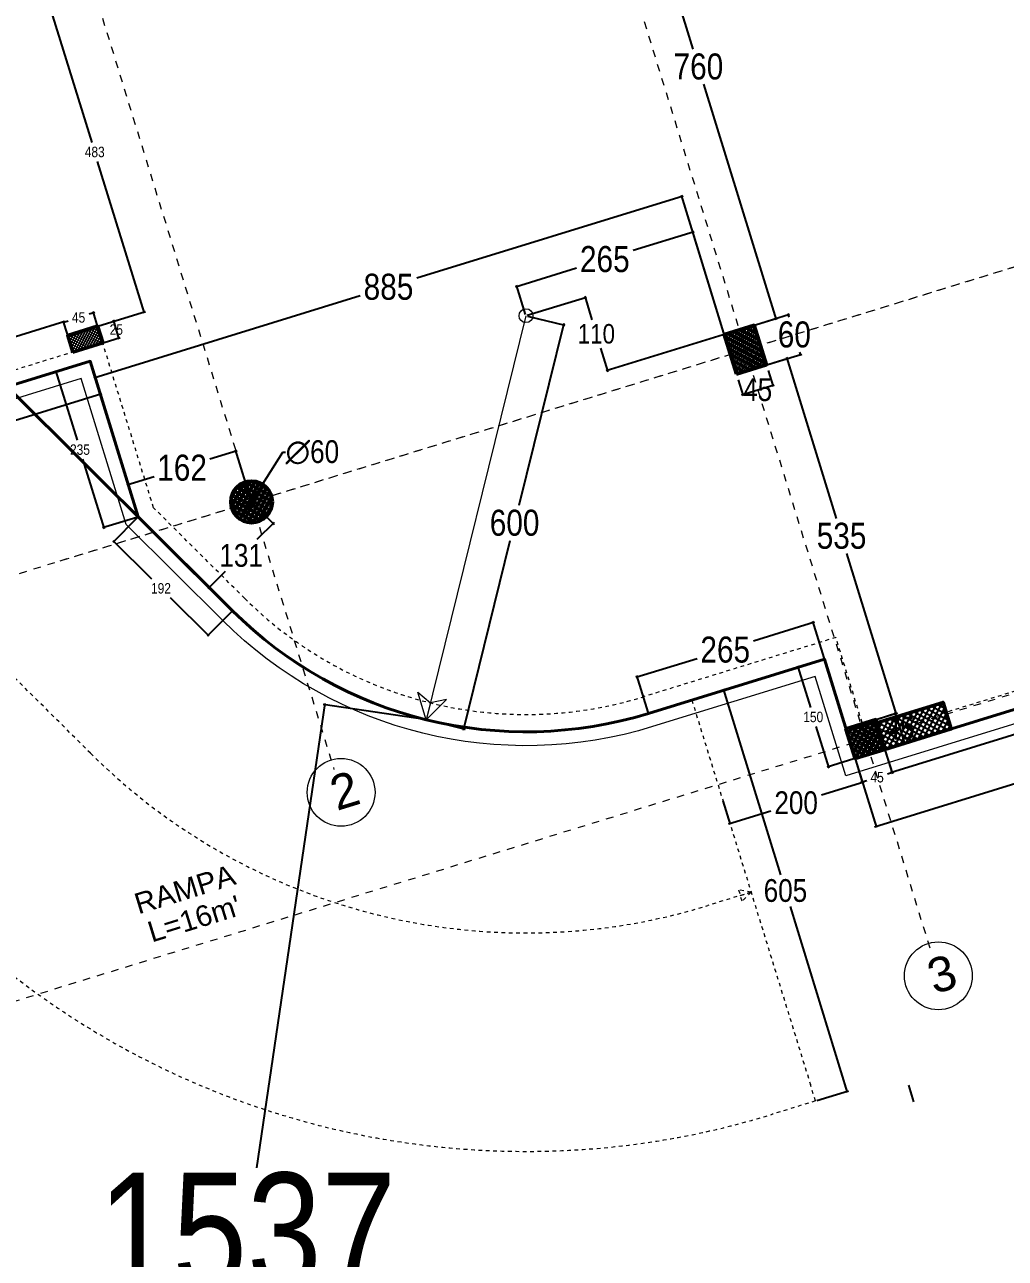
# Model space of a CAD drawing. Header units: centimetres. Extents: x 85226 to 578505, y -13061 to 170378.
# Drawn here: x 457094 to 458508, y 101777 to 103556 of the extents above; entities that cross this region are included whole.
import ezdxf

# ---------------------------------------------------------------- set-up
doc = ezdxf.new("R2010")
doc.units = ezdxf.units.CM
doc.linetypes.add('Dashed', pattern=[10.666667, 5.333333, -5.333333])
for name, color, linetype, lineweight in [('01 Bodrumi_Pen_No__20', 20, 'Continuous', 18), ('0_Pen_No__6', 6, 'Continuous', 18), ('Akset_Pen_No__13', 13, 'Continuous', 18), ('ArchiCAD Doors_Pen_No__3', 3, 'Continuous', 18), ('Dimensionet', 150, 'Continuous', 15), ('Fasada', 7, 'Continuous', 15), ('muri', 7, 'Continuous', 40), ('Nr-Ri', 1, 'Continuous', 0), ('Shtyllat', 1, 'Continuous', 25), ('Spotat', 1, 'Continuous', 15), ('Tekst', 64, 'Continuous', 15)]:
    doc.layers.add(name, color=color, linetype=linetype, lineweight=lineweight)
doc.styles.add('Dimensionet CM', font='swissc.ttf', dxfattribs={"height": 15})
doc.dimstyles.new('Maxi shkronjat', dxfattribs={"dimscale": 2, "dimtxt": 30, "dimasz": 1, "dimexe": 1, "dimexo": 1, "dimgap": 3, "dimtad": 0, "dimtih": 1, "dimtoh": 1, "dimzin": 9, "dimtxsty": 'Dimensionet CM', "dimblk": 'ARCHTICK', "dimcen": 1, "dimdle": 1, "dimadec": 0, "dimazin": 0, "dimtfac": 1, "dimtmove": 0, "dimatfit": 3, "dimldrblk": 'ARCHTICK', "dimfxl": 1, "dimarcsym": 0})

# ---------------------------------------------------------------- blocks, each defined once
blk = doc.blocks.new('_ArchTick')
at = {"layer": 'Spotat', "color": 0, "const_width": 0.15}
blk.add_lwpolyline([(-0.5, -0.5), (0.5, 0.5)], dxfattribs=at)
blk = doc.blocks.new('*D4622')
at = {"layer": 'DEFPOINTS', "color": 0, "transparency": 16777216}
for p in [(457673.2, 102553.9), (457303.3, 101054.7), (457450.1, 101033.1)]:
    blk.add_point(p, dxfattribs=at)
at = {"layer": 'Nr-Ri', "color": 0, "lineweight": -2, "transparency": 16777216}
for p, q in [((457526.7, 102577.5), (457428.4, 101907.7)), ((457671.2, 102554.2), (457524.4, 102575.8)), ((457303, 101052.7), (457401.3, 101722.5)), ((457448.1, 101033.4), (457301.3, 101055))]:
    blk.add_line(p, q, dxfattribs=at)
at = {"layer": 'Nr-Ri', "color": 0, "lineweight": -2, "transparency": 16777216, "xscale": 2, "yscale": 2, "zscale": 2}
for p, rotation in [((457526.4, 102575.5), 81.65397200786389), ((457303.3, 101054.7), 261.6539720078638)]:
    blk.add_blockref('_ArchTick', p, dxfattribs=dict(at, rotation=rotation))
at = {"layer": 'Nr-Ri', "color": 0, "transparency": 16777216, "insert": (457414.8, 101815.1), "char_height": 15, "attachment_point": 5, "style": 'Dimensionet CM'}
blk.add_mtext('{\\H11.25x;1537}', dxfattribs=at)
blk = doc.blocks.new('*D4745')
at = {"layer": 'DEFPOINTS', "color": 0, "transparency": 16777216}
for p in [(460470.2, 103169.5), (460500.3, 103071.8), (458291.4, 102497.9)]:
    blk.add_point(p, dxfattribs=at)
at = {"layer": 'Dimensionet', "color": 0, "lineweight": -2, "transparency": 16777216}
for p, q in [((460470.8, 103167.5), (460500.9, 103069.8)), ((460502.3, 103072.3), (459464.3, 102752.4)), ((458319.6, 102399.6), (459357.6, 102719.5)), ((458292, 102496), (458322.1, 102398.3))]:
    blk.add_line(p, q, dxfattribs=at)
at = {"layer": 'Dimensionet', "color": 0, "lineweight": -2, "transparency": 16777216, "xscale": 2, "yscale": 2, "zscale": 2}
for p, rotation in [((460500.3, 103071.8), 17.1299999999269), ((458321.5, 102400.2), 197.1299999999269)]:
    blk.add_blockref('_ArchTick', p, dxfattribs=dict(at, rotation=rotation))
at = {"layer": 'Dimensionet', "color": 0, "transparency": 16777216, "insert": (459410.9, 102736), "char_height": 15, "attachment_point": 5, "style": 'Dimensionet CM'}
blk.add_mtext('{\\H2.5x;2280}', dxfattribs=at)
blk = doc.blocks.new('*D4746')
at = {"layer": 'DEFPOINTS', "color": 0, "transparency": 16777216}
for p in [(457188.7, 103070.8), (457203.5, 103023), (456610.6, 102892.6)]:
    blk.add_point(p, dxfattribs=at)
at = {"layer": 'Dimensionet', "color": 0, "lineweight": -2, "transparency": 16777216}
for p, q in [((457189.3, 103068.9), (457204, 103021.1)), ((457205.4, 103023.6), (456955.1, 102946.5)), ((456623.4, 102844.2), (456873.6, 102921.3)), ((456611.1, 102890.7), (456625.9, 102842.9))]:
    blk.add_line(p, q, dxfattribs=at)
at = {"layer": 'Dimensionet', "color": 0, "lineweight": -2, "transparency": 16777216, "xscale": 2, "yscale": 2, "zscale": 2}
for p, rotation in [((457203.5, 103023), 17.1299999999269), ((456625.3, 102844.8), 197.1299999999269)]:
    blk.add_blockref('_ArchTick', p, dxfattribs=dict(at, rotation=rotation))
at = {"layer": 'Dimensionet', "color": 0, "transparency": 16777216, "insert": (456914.4, 102933.9), "char_height": 15, "attachment_point": 5, "style": 'Dimensionet CM'}
blk.add_mtext('{\\H2.5x;605}', dxfattribs=at)
blk = doc.blocks.new('*D4747')
at = {"layer": 'DEFPOINTS', "color": 0, "transparency": 16777216}
for p in [(457188.7, 103070.8), (457257.9, 102846.2), (457208.5, 102831)]:
    blk.add_point(p, dxfattribs=at)
at = {"layer": 'Dimensionet', "color": 0, "lineweight": -2, "transparency": 16777216}
for p, q in [((457186.8, 103070.2), (457137.4, 103055)), ((457138.7, 103057.5), (457169.7, 102957)), ((457209.1, 102829.1), (457178.1, 102929.6)), ((457256, 102845.6), (457206.6, 102830.4))]:
    blk.add_line(p, q, dxfattribs=at)
at = {"layer": 'Dimensionet', "color": 0, "lineweight": -2, "transparency": 16777216, "xscale": 2, "yscale": 2, "zscale": 2}
for p, rotation in [((457139.3, 103055.6), 107.1299999991601), ((457208.5, 102831), 287.1299999991601)]:
    blk.add_blockref('_ArchTick', p, dxfattribs=dict(at, rotation=rotation))
at = {"layer": 'Dimensionet', "color": 0, "transparency": 16777216, "insert": (457173.9, 102943.3), "char_height": 15, "attachment_point": 5, "style": 'Dimensionet CM'}
blk.add_mtext('235', dxfattribs=at)
blk = doc.blocks.new('*D4750')
at = {"layer": 'DEFPOINTS', "color": 0, "transparency": 16777216}
for p in [(457953.5, 103858.8), (457922, 103849), (458145.9, 103122.8)]:
    blk.add_point(p, dxfattribs=at)
at = {"layer": 'Dimensionet', "color": 0, "lineweight": -2, "transparency": 16777216}
for p, q in [((457923.9, 103849.6), (457955.5, 103859.4)), ((457953, 103860.7), (458057.7, 103520.9)), ((458178, 103130.6), (458073.2, 103470.4)), ((458147.8, 103123.4), (458179.3, 103133.1))]:
    blk.add_line(p, q, dxfattribs=at)
at = {"layer": 'Dimensionet', "color": 0, "lineweight": -2, "transparency": 16777216, "xscale": 2, "yscale": 2, "zscale": 2}
for p, rotation in [((457953.5, 103858.8), 107.1299999991601), ((458177.4, 103132.5), 287.1299999991601)]:
    blk.add_blockref('_ArchTick', p, dxfattribs=dict(at, rotation=rotation))
at = {"layer": 'Dimensionet', "color": 0, "transparency": 16777216, "insert": (458065.5, 103495.6), "char_height": 15, "attachment_point": 5, "style": 'Dimensionet CM'}
blk.add_mtext('{\\H2.5x;760}', dxfattribs=at)
blk = doc.blocks.new('*D4751')
at = {"layer": 'DEFPOINTS', "color": 0, "transparency": 16777216}
for p in [(458145.9, 103122.8), (458194.9, 103137.9), (458163.5, 103065.4)]:
    blk.add_point(p, dxfattribs=at)
at = {"layer": 'Dimensionet', "color": 0, "lineweight": -2, "transparency": 16777216}
for p, q in [((458147.8, 103123.4), (458196.8, 103138.5)), ((458194.3, 103139.8), (458196, 103134.5)), ((458165.5, 103066), (458214.5, 103081.1)), ((458213.2, 103078.6), (458211.6, 103084))]:
    blk.add_line(p, q, dxfattribs=at)
at = {"layer": 'Dimensionet', "color": 0, "lineweight": -2, "transparency": 16777216, "xscale": 2, "yscale": 2, "zscale": 2}
for p, rotation in [((458194.9, 103137.9), 107.1299999991601), ((458212.6, 103080.5), 287.1299999991601)]:
    blk.add_blockref('_ArchTick', p, dxfattribs=dict(at, rotation=rotation))
at = {"layer": 'Dimensionet', "color": 0, "transparency": 16777216, "insert": (458203.8, 103109.2), "char_height": 15, "attachment_point": 5, "style": 'Dimensionet CM'}
blk.add_mtext('{\\H2.5x;60}', dxfattribs=at)
blk = doc.blocks.new('*D4752')
at = {"layer": 'DEFPOINTS', "color": 0, "transparency": 16777216}
for p in [(458193.2, 103074.6), (458163.5, 103065.4), (458321.1, 102554.2)]:
    blk.add_point(p, dxfattribs=at)
at = {"layer": 'Dimensionet', "color": 0, "lineweight": -2, "transparency": 16777216}
for p, q in [((458165.5, 103066), (458195.1, 103075.1)), ((458192.6, 103076.5), (458264.2, 102844.1)), ((458351.3, 102561.4), (458279.7, 102793.7)), ((458323, 102554.7), (458352.6, 102563.9))]:
    blk.add_line(p, q, dxfattribs=at)
at = {"layer": 'Dimensionet', "color": 0, "lineweight": -2, "transparency": 16777216, "xscale": 2, "yscale": 2, "zscale": 2}
for p, rotation in [((458193.2, 103074.6), 107.1299999991601), ((458350.7, 102563.3), 287.1299999991601)]:
    blk.add_blockref('_ArchTick', p, dxfattribs=dict(at, rotation=rotation))
at = {"layer": 'Dimensionet', "color": 0, "transparency": 16777216, "insert": (458271.9, 102818.9), "char_height": 15, "attachment_point": 5, "style": 'Dimensionet CM'}
blk.add_mtext('{\\H2.5x;535}', dxfattribs=at)
blk = doc.blocks.new('*D4753')
at = {"layer": 'DEFPOINTS', "color": 0, "transparency": 16777216}
for p in [(458321.1, 102554.2), (458349.8, 102563), (458334.4, 102511.2)]:
    blk.add_point(p, dxfattribs=at)
at = {"layer": 'Dimensionet', "color": 0, "lineweight": -2, "transparency": 16777216}
for p, q in [((458323, 102554.7), (458351.7, 102563.6)), ((458363.6, 102518.1), (458349.2, 102564.9)), ((458336.3, 102511.7), (458364.9, 102520.6))]:
    blk.add_line(p, q, dxfattribs=at)
at = {"layer": 'Dimensionet', "color": 0, "lineweight": -2, "transparency": 16777216, "xscale": 2, "yscale": 2, "zscale": 2}
for p, rotation in [((458349.8, 102563), 107.1299999991601), ((458363, 102520), 287.1299999991601)]:
    blk.add_blockref('_ArchTick', p, dxfattribs=dict(at, rotation=rotation))
at = {"layer": 'Dimensionet', "color": 0, "transparency": 16777216, "insert": (458356.4, 102541.5), "char_height": 15, "attachment_point": 5, "style": 'Dimensionet CM'}
blk.add_mtext('{\\H2.1875x;45}', dxfattribs=at)
blk = doc.blocks.new('*D4754')
at = {"layer": 'DEFPOINTS', "color": 0, "transparency": 16777216}
for p in [(458209, 102629.5), (458247.2, 102641.2), (458291.4, 102497.9)]:
    blk.add_point(p, dxfattribs=at)
at = {"layer": 'Dimensionet', "color": 0, "lineweight": -2, "transparency": 16777216}
for p, q in [((458245.3, 102640.7), (458207.1, 102628.9)), ((458208.4, 102631.4), (458226.9, 102571.5)), ((458253.8, 102484.2), (458235.3, 102544.1)), ((458289.5, 102497.3), (458251.3, 102485.5))]:
    blk.add_line(p, q, dxfattribs=at)
at = {"layer": 'Dimensionet', "color": 0, "lineweight": -2, "transparency": 16777216, "xscale": 2, "yscale": 2, "zscale": 2}
for p, rotation in [((458209, 102629.5), 107.1299999991601), ((458253.2, 102486.1), 287.1299999991601)]:
    blk.add_blockref('_ArchTick', p, dxfattribs=dict(at, rotation=rotation))
at = {"layer": 'Dimensionet', "color": 0, "transparency": 16777216, "insert": (458231.1, 102557.8), "char_height": 15, "attachment_point": 5, "style": 'Dimensionet CM'}
blk.add_mtext('150', dxfattribs=at)
blk = doc.blocks.new('*D4712')
at = {"layer": 'DEFPOINTS', "color": 0, "transparency": 16777216}
for p in [(458247.2, 102641.2), (457977.4, 102615.7), (457993.6, 102563.1)]:
    blk.add_point(p, dxfattribs=at)
at = {"layer": 'Dimensionet', "color": 0, "lineweight": -2, "transparency": 16777216}
for p, q in [((458246.6, 102643.2), (458230.4, 102695.8)), ((458232.9, 102694.4), (458144.9, 102667.3)), ((457975.5, 102615.1), (458063.5, 102642.2)), ((457993, 102565), (457976.8, 102617.6))]:
    blk.add_line(p, q, dxfattribs=at)
at = {"layer": 'Dimensionet', "color": 0, "lineweight": -2, "transparency": 16777216, "xscale": 2, "yscale": 2, "zscale": 2}
for p, rotation in [((458231, 102693.8), 17.12999999992693), ((457977.4, 102615.7), 197.1299999999269)]:
    blk.add_blockref('_ArchTick', p, dxfattribs=dict(at, rotation=rotation))
at = {"layer": 'Dimensionet', "color": 0, "transparency": 16777216, "insert": (458104.2, 102654.8), "char_height": 15, "attachment_point": 5, "style": 'Dimensionet CM'}
blk.add_mtext('{\\H2.5x;265}', dxfattribs=at)
blk = doc.blocks.new('*D4713')
at = {"layer": 'DEFPOINTS', "color": 0, "transparency": 16777216}
for p in [(457257.9, 102846.2), (457222.8, 102810.9), (457393.8, 102711.1)]:
    blk.add_point(p, dxfattribs=at)
at = {"layer": 'Dimensionet', "color": 0, "lineweight": -2, "transparency": 16777216}
for p, q in [((457256.5, 102844.8), (457221.4, 102809.5)), ((457221.4, 102812.3), (457276.9, 102757)), ((457360, 102674.4), (457304.5, 102729.6)), ((457392.3, 102709.7), (457357.2, 102674.3))]:
    blk.add_line(p, q, dxfattribs=at)
at = {"layer": 'Dimensionet', "color": 0, "lineweight": -2, "transparency": 16777216, "xscale": 2, "yscale": 2, "zscale": 2}
for p, rotation in [((457222.8, 102810.9), 135.1494736180241), ((457358.6, 102675.8), 315.1494736180241)]:
    blk.add_blockref('_ArchTick', p, dxfattribs=dict(at, rotation=rotation))
at = {"layer": 'Dimensionet', "color": 0, "transparency": 16777216, "insert": (457290.7, 102743.3), "char_height": 15, "attachment_point": 5, "style": 'Dimensionet CM'}
blk.add_mtext('192', dxfattribs=at)
blk = doc.blocks.new('*D4714')
at = {"layer": 'DEFPOINTS', "color": 0, "transparency": 16777216}
for p in [(457816.9, 103136.5), (457870.9, 103123.1), (457673.2, 102553.9)]:
    blk.add_point(p, dxfattribs=at)
at = {"layer": 'Dimensionet', "color": 0, "lineweight": -2, "transparency": 16777216}
for p, q in [((457871.4, 103125.1), (457806.8, 102863)), ((457818.9, 103136), (457872.9, 103122.7)), ((457726.7, 102538.7), (457794.3, 102812.5)), ((457675.1, 102553.5), (457729.2, 102540.1))]:
    blk.add_line(p, q, dxfattribs=at)
at = {"layer": 'Dimensionet', "color": 0, "lineweight": -2, "transparency": 16777216, "xscale": 2, "yscale": 2, "zscale": 2}
for p, rotation in [((457870.9, 103123.1), 76.13973681199917), ((457727.2, 102540.6), 256.1397368119992)]:
    blk.add_blockref('_ArchTick', p, dxfattribs=dict(at, rotation=rotation))
at = {"layer": 'Dimensionet', "color": 0, "transparency": 16777216, "insert": (457800.5, 102837.7), "char_height": 15, "attachment_point": 5, "style": 'Dimensionet CM'}
blk.add_mtext('{\\H2.5x;600}', dxfattribs=at)
blk = doc.blocks.new('*D4715')
at = {"layer": 'DEFPOINTS', "color": 0, "transparency": 16777216}
for p in [(457803.9, 103178.8), (457816.9, 103136.5), (458102.9, 103109.5)]:
    blk.add_point(p, dxfattribs=at)
at = {"layer": 'Dimensionet', "color": 0, "lineweight": -2, "transparency": 16777216}
for p, q in [((458059.3, 103257.6), (457971.4, 103230.5)), ((458102.3, 103111.4), (458056.8, 103258.9)), ((457801.9, 103178.2), (457889.9, 103205.4)), ((457816.3, 103138.4), (457803.3, 103180.7))]:
    blk.add_line(p, q, dxfattribs=at)
at = {"layer": 'Dimensionet', "color": 0, "lineweight": -2, "transparency": 16777216, "xscale": 2, "yscale": 2, "zscale": 2}
for p, rotation in [((458057.4, 103257), 17.12999999992693), ((457803.9, 103178.8), 197.1299999999269)]:
    blk.add_blockref('_ArchTick', p, dxfattribs=dict(at, rotation=rotation))
at = {"layer": 'Dimensionet', "color": 0, "transparency": 16777216, "insert": (457930.6, 103217.9), "char_height": 15, "attachment_point": 5, "style": 'Dimensionet CM'}
blk.add_mtext('{\\H2.5x;265}', dxfattribs=at)
blk = doc.blocks.new('*D4716')
at = {"layer": 'DEFPOINTS', "color": 0, "transparency": 16777216}
for p in [(457902.2, 103162.8), (457816.9, 103136.5), (458102.9, 103109.5)]:
    blk.add_point(p, dxfattribs=at)
at = {"layer": 'Dimensionet', "color": 0, "lineweight": -2, "transparency": 16777216}
for p, q in [((457818.8, 103137.1), (457904.1, 103163.4)), ((457901.6, 103164.7), (457912.1, 103130.6)), ((458101, 103108.9), (457932.7, 103057.1)), ((457935.2, 103055.7), (457924.7, 103089.8))]:
    blk.add_line(p, q, dxfattribs=at)
at = {"layer": 'Dimensionet', "color": 0, "lineweight": -2, "transparency": 16777216, "xscale": 2, "yscale": 2, "zscale": 2}
for p, rotation in [((457902.2, 103162.8), 107.1299999991601), ((457934.6, 103057.7), 287.1299999991601)]:
    blk.add_blockref('_ArchTick', p, dxfattribs=dict(at, rotation=rotation))
at = {"layer": 'Dimensionet', "color": 0, "transparency": 16777216, "insert": (457918.4, 103110.2), "char_height": 15, "attachment_point": 5, "style": 'Dimensionet CM'}
blk.add_mtext('{\\H1.875x;110}', dxfattribs=at)
blk = doc.blocks.new('*D4717')
at = {"layer": 'DEFPOINTS', "color": 0, "transparency": 16777216}
for p in [(457243.5, 102893.2), (457421.3, 102868), (457257.9, 102846.2)]:
    blk.add_point(p, dxfattribs=at)
at = {"layer": 'Dimensionet', "color": 0, "lineweight": -2, "transparency": 16777216}
for p, q in [((457400.7, 102941.6), (457361.3, 102929.5)), ((457420.7, 102869.9), (457398.2, 102943)), ((457241.5, 102892.6), (457280.9, 102904.7)), ((457257.3, 102848.1), (457242.9, 102895.1))]:
    blk.add_line(p, q, dxfattribs=at)
at = {"layer": 'Dimensionet', "color": 0, "lineweight": -2, "transparency": 16777216, "xscale": 2, "yscale": 2, "zscale": 2}
for p, rotation in [((457398.8, 102941.1), 17.12999999992693), ((457243.5, 102893.2), 197.1299999999269)]:
    blk.add_blockref('_ArchTick', p, dxfattribs=dict(at, rotation=rotation))
at = {"layer": 'Dimensionet', "color": 0, "transparency": 16777216, "insert": (457321.1, 102917.1), "char_height": 15, "attachment_point": 5, "style": 'Dimensionet CM'}
blk.add_mtext('{\\H2.5x;162}', dxfattribs=at)
blk = doc.blocks.new('*D4720')
at = {"layer": 'DEFPOINTS', "color": 0, "transparency": 16777216}
for p in [(457150.4, 103127.3), (457156.4, 103107.9), (456640.3, 102948.9)]:
    blk.add_point(p, dxfattribs=at)
at = {"layer": 'Dimensionet', "color": 0, "lineweight": -2, "transparency": 16777216}
for p, q in [((457152.3, 103127.9), (456912.4, 103053.9)), ((457155.8, 103109.8), (457149.8, 103129.2)), ((456632.4, 102967.6), (456872.3, 103041.6)), ((456639.7, 102950.8), (456633.7, 102970.1))]:
    blk.add_line(p, q, dxfattribs=at)
at = {"layer": 'Dimensionet', "color": 0, "lineweight": -2, "transparency": 16777216, "xscale": 2, "yscale": 2, "zscale": 2}
for p, rotation in [((457150.4, 103127.3), 17.1299999999269), ((456634.3, 102968.2), 197.1299999999269)]:
    blk.add_blockref('_ArchTick', p, dxfattribs=dict(at, rotation=rotation))
at = {"layer": 'Dimensionet', "color": 0, "transparency": 16777216, "insert": (456892.4, 103047.8), "char_height": 15, "attachment_point": 5, "style": 'Dimensionet CM'}
blk.add_mtext('540', dxfattribs=at)
blk = doc.blocks.new('*D4721')
at = {"layer": 'DEFPOINTS', "color": 0, "transparency": 16777216}
for p in [(457193.4, 103140.5), (457156.4, 103107.9), (457199.4, 103121.2)]:
    blk.add_point(p, dxfattribs=at)
at = {"layer": 'Dimensionet', "color": 0, "lineweight": -2, "transparency": 16777216}
for p, q in [((457195.3, 103141.1), (457187, 103138.6)), ((457198.8, 103123.1), (457192.8, 103142.5)), ((457148.5, 103126.7), (457156.8, 103129.3)), ((457155.8, 103109.8), (457149.8, 103129.2))]:
    blk.add_line(p, q, dxfattribs=at)
at = {"layer": 'Dimensionet', "color": 0, "lineweight": -2, "transparency": 16777216, "xscale": 2, "yscale": 2, "zscale": 2}
for p, rotation in [((457193.4, 103140.5), 17.1299999999269), ((457150.4, 103127.3), 197.1299999999269)]:
    blk.add_blockref('_ArchTick', p, dxfattribs=dict(at, rotation=rotation))
at = {"layer": 'Dimensionet', "color": 0, "transparency": 16777216, "insert": (457171.9, 103133.9), "char_height": 15, "attachment_point": 5, "style": 'Dimensionet CM'}
blk.add_mtext('45', dxfattribs=at)
blk = doc.blocks.new('*D4722')
at = {"layer": 'DEFPOINTS', "color": 0, "transparency": 16777216}
for p in [(457222.7, 103128.4), (457199.4, 103121.2), (457206.7, 103097.3)]:
    blk.add_point(p, dxfattribs=at)
at = {"layer": 'Dimensionet', "color": 0, "lineweight": -2, "transparency": 16777216}
for p, q in [((457201.3, 103121.8), (457224.6, 103128.9)), ((457230.6, 103102.5), (457222.1, 103130.3)), ((457208.6, 103097.9), (457231.9, 103105))]:
    blk.add_line(p, q, dxfattribs=at)
at = {"layer": 'Dimensionet', "color": 0, "lineweight": -2, "transparency": 16777216, "xscale": 2, "yscale": 2, "zscale": 2}
for p, rotation in [((457222.7, 103128.4), 107.1299999991601), ((457230, 103104.5), 287.1299999991601)]:
    blk.add_blockref('_ArchTick', p, dxfattribs=dict(at, rotation=rotation))
at = {"layer": 'Dimensionet', "color": 0, "transparency": 16777216, "insert": (457226.3, 103116.4), "char_height": 15, "attachment_point": 5, "style": 'Dimensionet CM'}
blk.add_mtext('25', dxfattribs=at)
blk = doc.blocks.new('*D4727')
at = {"layer": 'DEFPOINTS', "color": 0, "transparency": 16777216}
for p in [(458334.4, 102511.2), (458291.4, 102497.9), (458344.7, 102477.6)]:
    blk.add_point(p, dxfattribs=at)
at = {"layer": 'Dimensionet', "color": 0, "lineweight": -2, "transparency": 16777216}
for p, q in [((458335, 102509.2), (458345.3, 102475.7)), ((458292, 102496), (458302.3, 102462.4)), ((458299.8, 102463.7), (458308.1, 102466.3)), ((458346.6, 102478.2), (458338.3, 102475.6))]:
    blk.add_line(p, q, dxfattribs=at)
at = {"layer": 'Dimensionet', "color": 0, "lineweight": -2, "transparency": 16777216, "xscale": 2, "yscale": 2, "zscale": 2}
for p, rotation in [((458301.7, 102464.3), 197.1299999999269), ((458344.7, 102477.6), 17.1299999999269)]:
    blk.add_blockref('_ArchTick', p, dxfattribs=dict(at, rotation=rotation))
at = {"layer": 'Dimensionet', "color": 0, "transparency": 16777216, "insert": (458323.2, 102470.9), "char_height": 15, "attachment_point": 5, "style": 'Dimensionet CM'}
blk.add_mtext('45', dxfattribs=at)
blk = doc.blocks.new('*D4728')
at = {"layer": 'DEFPOINTS', "color": 0, "transparency": 16777216}
for p in [(459003.3, 102717.3), (459013.4, 102684.7), (458334.4, 102511.2)]:
    blk.add_point(p, dxfattribs=at)
at = {"layer": 'Dimensionet', "color": 0, "lineweight": -2, "transparency": 16777216}
for p, q in [((459003.9, 102715.4), (459014, 102682.8)), ((459015.3, 102685.3), (458698.9, 102587.8)), ((458342.5, 102477.9), (458658.9, 102575.5)), ((458335, 102509.2), (458345, 102476.6))]:
    blk.add_line(p, q, dxfattribs=at)
at = {"layer": 'Dimensionet', "color": 0, "lineweight": -2, "transparency": 16777216, "xscale": 2, "yscale": 2, "zscale": 2}
for p, rotation in [((459013.4, 102684.7), 17.1299999999269), ((458344.4, 102478.5), 197.1299999999269)]:
    blk.add_blockref('_ArchTick', p, dxfattribs=dict(at, rotation=rotation))
at = {"layer": 'Dimensionet', "color": 0, "transparency": 16777216, "insert": (458678.9, 102581.6), "char_height": 15, "attachment_point": 5, "style": 'Dimensionet CM'}
blk.add_mtext('700', dxfattribs=at)
blk = doc.blocks.new('*D4729')
at = {"layer": 'DEFPOINTS', "color": 0, "transparency": 16777216}
for p in [(457421.3, 102868), (457329.1, 102775.4), (457360.3, 102744.4)]:
    blk.add_point(p, dxfattribs=at)
at = {"layer": 'Dimensionet', "color": 0, "lineweight": -2, "transparency": 16777216}
for p, q in [((457422.7, 102866.6), (457453.8, 102835.6)), ((457453.8, 102838.5), (457429.1, 102813.6)), ((457330.5, 102774), (457361.7, 102743)), ((457358.9, 102743), (457383.6, 102767.9))]:
    blk.add_line(p, q, dxfattribs=at)
at = {"layer": 'Dimensionet', "color": 0, "lineweight": -2, "transparency": 16777216, "xscale": 2, "yscale": 2, "zscale": 2}
for p, rotation in [((457452.4, 102837), 45.14947361796654), ((457360.3, 102744.4), 225.1494736179665)]:
    blk.add_blockref('_ArchTick', p, dxfattribs=dict(at, rotation=rotation))
at = {"layer": 'Dimensionet', "color": 0, "transparency": 16777216, "insert": (457406.3, 102790.7), "char_height": 15, "attachment_point": 5, "style": 'Dimensionet CM'}
blk.add_mtext('{\\H2.1875x;131}', dxfattribs=at)
blk = doc.blocks.new('*D4730')
at = {"layer": 'DEFPOINTS', "color": 0, "transparency": 16777216}
for p in [(457437.2, 102893.4), (457405.3, 102842.6)]:
    blk.add_point(p, dxfattribs=at)
at = {"layer": 'Dimensionet', "color": 0, "lineweight": -2, "transparency": 16777216}
for p, q in [((457466.1, 102939.4), (457437.2, 102893.4)), ((457470.2, 102939.4), (457466.1, 102939.4)), ((457405.3, 102842.6), (457437.2, 102893.4))]:
    blk.add_line(p, q, dxfattribs=at)
at = {"layer": 'Dimensionet', "color": 0, "lineweight": -2, "transparency": 16777216, "xscale": 2, "yscale": 2, "zscale": 2}
for p, rotation in [((457437.2, 102893.4), 237.8740417207448), ((457405.3, 102842.6), 57.87404172074478)]:
    blk.add_blockref('_ArchTick', p, dxfattribs=dict(at, rotation=rotation))
at = {"layer": 'Dimensionet', "color": 0, "transparency": 16777216, "insert": (457508.9, 102939.4), "char_height": 15, "attachment_point": 5, "style": 'Dimensionet CM'}
blk.add_mtext('{\\H2.1875x;∅60}', dxfattribs=at)
blk = doc.blocks.new('*D4731')
at = {"layer": 'DEFPOINTS', "color": 0, "transparency": 16777216}
for p in [(457124.1, 103603.1), (457167.1, 103616.4), (457199.4, 103121.2)]:
    blk.add_point(p, dxfattribs=at)
at = {"layer": 'Dimensionet', "color": 0, "lineweight": -2, "transparency": 16777216}
for p, q in [((457165.2, 103615.8), (457122.2, 103602.5)), ((457123.5, 103605), (457191, 103386.2)), ((457266.9, 103139.9), (457199.4, 103358.8)), ((457201.3, 103121.8), (457268.2, 103142.4))]:
    blk.add_line(p, q, dxfattribs=at)
at = {"layer": 'Dimensionet', "color": 0, "lineweight": -2, "transparency": 16777216, "xscale": 2, "yscale": 2, "zscale": 2}
for p, rotation in [((457124.1, 103603.1), 107.1299999991601), ((457266.3, 103141.8), 287.1299999991601)]:
    blk.add_blockref('_ArchTick', p, dxfattribs=dict(at, rotation=rotation))
at = {"layer": 'Dimensionet', "color": 0, "transparency": 16777216, "insert": (457195.2, 103372.5), "char_height": 15, "attachment_point": 5, "style": 'Dimensionet CM'}
blk.add_mtext('483', dxfattribs=at)
blk = doc.blocks.new('*D4569')
at = {"layer": 'DEFPOINTS', "color": 0, "transparency": 16777216}
for p in [(458165.4, 103059.3), (458122.4, 103046), (458172.5, 103036.2)]:
    blk.add_point(p, dxfattribs=at)
at = {"layer": 'Dimensionet', "color": 0, "lineweight": -2, "transparency": 16777216}
for p, q in [((458166, 103057.4), (458173.1, 103034.3)), ((458123, 103044.1), (458130.1, 103021.1)), ((458127.6, 103022.4), (458174.5, 103036.8))]:
    blk.add_line(p, q, dxfattribs=at)
at = {"layer": 'Dimensionet', "color": 0, "lineweight": -2, "transparency": 16777216, "xscale": 2, "yscale": 2, "zscale": 2}
for p, rotation in [((458172.5, 103036.2), 17.1299999999269), ((458129.5, 103023), 197.1299999999269)]:
    blk.add_blockref('_ArchTick', p, dxfattribs=dict(at, rotation=rotation))
at = {"layer": 'Dimensionet', "color": 0, "transparency": 16777216, "insert": (458151, 103029.6), "char_height": 15, "attachment_point": 5, "style": 'Dimensionet CM'}
blk.add_mtext('{\\H2.1875x;45}', dxfattribs=at)
blk = doc.blocks.new('*D4740')
at = {"layer": 'DEFPOINTS', "color": 0, "transparency": 16777216}
for p in [(458041.6, 103308.4), (458102.9, 103109.5), (457188.7, 103070.8)]:
    blk.add_point(p, dxfattribs=at)
at = {"layer": 'Dimensionet', "color": 0, "lineweight": -2, "transparency": 16777216}
for p, q in [((458043.5, 103309), (457659.5, 103190.6)), ((458102.3, 103111.4), (458041, 103310.3)), ((457193.9, 103047.1), (457577.9, 103165.5)), ((457189.3, 103068.9), (457196.4, 103045.8))]:
    blk.add_line(p, q, dxfattribs=at)
at = {"layer": 'Dimensionet', "color": 0, "lineweight": -2, "transparency": 16777216, "xscale": 2, "yscale": 2, "zscale": 2}
for p, rotation in [((458041.6, 103308.4), 17.1299999999269), ((457195.8, 103047.7), 197.1299999999269)]:
    blk.add_blockref('_ArchTick', p, dxfattribs=dict(at, rotation=rotation))
at = {"layer": 'Dimensionet', "color": 0, "transparency": 16777216, "insert": (457618.7, 103178), "char_height": 15, "attachment_point": 5, "style": 'Dimensionet CM'}
blk.add_mtext('{\\H2.5x;885}', dxfattribs=at)
blk = doc.blocks.new('*D4741')
at = {"layer": 'DEFPOINTS', "color": 0, "transparency": 16777216}
for p in [(458101.9, 102596.5), (458056.1, 102582.3), (458234.3, 102004.2)]:
    blk.add_point(p, dxfattribs=at)
at = {"layer": 'Dimensionet', "color": 0, "lineweight": -2, "transparency": 16777216}
for p, q in [((458058, 102582.9), (458103.8, 102597.1)), ((458101.3, 102598.4), (458184, 102330.2)), ((458280.7, 102016.4), (458198.1, 102284.5)), ((458236.2, 102004.8), (458282, 102018.9))]:
    blk.add_line(p, q, dxfattribs=at)
at = {"layer": 'Dimensionet', "color": 0, "lineweight": -2, "transparency": 16777216, "xscale": 2, "yscale": 2, "zscale": 2}
for p, rotation in [((458101.9, 102596.5), 107.1299999991601), ((458280.1, 102018.3), 287.1299999991601)]:
    blk.add_blockref('_ArchTick', p, dxfattribs=dict(at, rotation=rotation))
at = {"layer": 'Dimensionet', "color": 0, "transparency": 16777216, "insert": (458191, 102307.4), "char_height": 15, "attachment_point": 5, "style": 'Dimensionet CM'}
blk.add_mtext('{\\H2.1875x;605}', dxfattribs=at)
blk = doc.blocks.new('*D4756')
at = {"layer": 'DEFPOINTS', "color": 0, "transparency": 16777216}
for p in [(458291.4, 102497.9), (458100.2, 102439), (458110.9, 102404.5)]:
    blk.add_point(p, dxfattribs=at)
at = {"layer": 'Dimensionet', "color": 0, "lineweight": -2, "transparency": 16777216}
for p, q in [((458292, 102496), (458302.6, 102461.5)), ((458303.9, 102464), (458243, 102445.2)), ((458100.8, 102437.1), (458111.5, 102402.6)), ((458109, 102403.9), (458169.9, 102422.7))]:
    blk.add_line(p, q, dxfattribs=at)
at = {"layer": 'Dimensionet', "color": 0, "lineweight": -2, "transparency": 16777216, "xscale": 2, "yscale": 2, "zscale": 2}
for p, rotation in [((458302, 102463.4), 17.12999999992693), ((458110.9, 102404.5), 197.1299999999269)]:
    blk.add_blockref('_ArchTick', p, dxfattribs=dict(at, rotation=rotation))
at = {"layer": 'Dimensionet', "color": 0, "transparency": 16777216, "insert": (458206.4, 102434), "char_height": 15, "attachment_point": 5, "style": 'Dimensionet CM'}
blk.add_mtext('{\\H2.1875x;200}', dxfattribs=at)

msp = doc.modelspace()

# ---------------------------------------------------------------- hatches: boundary and pattern name
h = msp.add_hatch()
h.set_pattern_fill('ANSI37', color=252, scale=2, angle=107.13, style=0)
h.set_pattern_definition([(152.13, (310702.115, 118925.386), (-2.96841552, -5.61346678), []), (242.13, (310702.115, 118925.386), (5.61346678, -2.96841552), [])])
h.paths.add_polyline_path([(458154.71, 103094.094), (458133.209, 103087.467), (458142.045, 103058.798), (458163.547, 103065.425)])
h.paths.add_polyline_path([(458133.209, 103087.467), (458111.707, 103080.84), (458120.543, 103052.171), (458142.045, 103058.798)])
h.paths.add_polyline_path([(458124.372, 103116.136), (458102.87, 103109.509), (458111.707, 103080.84), (458133.209, 103087.467)])
h.paths.add_polyline_path([(458145.874, 103122.763), (458124.372, 103116.136), (458133.209, 103087.467), (458154.71, 103094.094)])
h = msp.add_hatch()
h.set_pattern_fill('ANSI37', color=252, scale=2, angle=107.13, style=0)
h.set_pattern_definition([(152.13, (310702.115, 118925.386), (-2.96841552, -5.61346678), []), (242.13, (310702.115, 118925.386), (5.61346678, -2.96841552), [])])
h.paths.add_polyline_path([(457430.094, 102839.365, 0.41424939), (457449.93, 102876.871), (457421.258, 102868.034)])
h.paths.add_polyline_path([(457430.094, 102839.365), (457421.258, 102868.034), (457392.592, 102859.199, 0.41417774)])
h.paths.add_polyline_path([(457421.258, 102868.034), (457412.421, 102896.703, 0.41417774), (457392.592, 102859.199)])
h.paths.add_polyline_path([(457449.93, 102876.871, 0.41424939), (457412.421, 102896.703), (457421.258, 102868.034)])
h = msp.add_hatch()
h.set_pattern_fill('ANSI37', color=252, scale=2, angle=107.13, style=0)
h.set_pattern_definition([(152.13, (309362.42, 107909.134), (-2.96841552, -5.61346678), []), (242.13, (309362.42, 107909.134), (5.61346678, -2.96841552), [])])
h.paths.add_polyline_path([(458423.317, 102562.11), (458418.163, 102578.834), (458322.599, 102549.38), (458327.753, 102532.656)])
h.paths.add_polyline_path([(458327.753, 102532.656), (458334.38, 102511.154), (458429.944, 102540.609), (458423.317, 102562.11)])
h = msp.add_hatch()
h.set_pattern_fill('ANSI37', color=252, scale=2, angle=107.13, style=0)
h.set_pattern_definition([(152.13, (312763.472, 117296.026), (-2.96841552, -5.61346678), []), (242.13, (312763.472, 117296.026), (5.61346678, -2.96841552), [])])
h.paths.add_polyline_path([(458299.624, 102547.531), (458278.122, 102540.904), (458291.377, 102497.9), (458312.878, 102504.527)])
h.paths.add_polyline_path([(458321.126, 102554.158), (458299.624, 102547.531), (458312.878, 102504.527), (458334.38, 102511.154)])
at = {"layer": 'Fasada'}
h = msp.add_hatch(dxfattribs=at)
h.set_pattern_fill('ANSI37', color=256, angle=17.13)
h.set_pattern_definition([(62.13, (-722838.1266, 381569.035), (-2.80673339, 1.484207762), []), (152.13, (-722838.1266, 381569.035), (-1.484207762, -2.80673339), [])])
h.paths.add_polyline_path([(458120.536, 103052.169), (458163.54, 103065.423), (458145.867, 103122.761), (458102.863, 103109.507)])
h = msp.add_hatch(dxfattribs=at)
h.set_pattern_fill('ANSI37', color=256, angle=17.13)
h.set_pattern_definition([(62.13, (-721896.8102, 375442.374), (-2.80673339, 1.484207762), []), (152.13, (-721896.8102, 375442.374), (-1.484207762, -2.80673339), [])])
h.paths.add_polyline_path([(457163.715, 103084.023), (457206.719, 103097.277), (457199.356, 103121.168), (457156.352, 103107.914)])
h = msp.add_hatch(dxfattribs=at)
h.set_pattern_fill('ANSI37', color=256, angle=17.13)
h.set_pattern_definition([(62.13, (-724892.3388, 383175.2388), (-2.80673339, 1.484207762), []), (152.13, (-724892.3388, 383175.2388), (-1.484207762, -2.80673339), [])])
edge = h.paths.add_edge_path()
edge.add_arc((457421.261, 102868.035), 30, 0, 360)
h = msp.add_hatch(dxfattribs=at)
h.set_pattern_fill('ANSI37', color=256, angle=17.13)
h.set_pattern_definition([(62.13, (-722664.3476, 381005.208), (-2.80673339, 1.484207762), []), (152.13, (-722664.3476, 381005.208), (-1.484207762, -2.80673339), [])])
h.paths.add_polyline_path([(458291.37, 102497.898), (458334.373, 102511.152), (458321.126, 102554.158), (458278.122, 102540.904)])

# ---------------------------------------------------------------- linework, layer by layer
at = {"linetype": 'Dashed'}
for p, q in [((468406.815, 105615.614), (458334.38, 102511.154)), ((458247.195, 102641.246), (458041.42, 102577.823)), ((458247.195, 102641.246), (458278.122, 102540.904))]:
    msp.add_line(p, q, dxfattribs=at)
msp.add_line((458376.121, 102002.838), (458368.757, 102026.729))
at = {"layer": '01 Bodrumi_Pen_No__20', "linetype": 'Dashed'}
msp.add_lwpolyline([(457411.39, 102728.834), (457279.99, 102859.55), (457206.719, 103097.277), (456628.558, 102919.08), (456062.233, 104756.522), (459617.21, 105852.213), (460438.979, 103185.98), (458307.904, 102529.155), (458263.723, 102672.5), (457986.275, 102586.987, -0.27723304)], format="xyb", close=True, dxfattribs=at)
at = {"layer": '0_Pen_No__6'}
msp.add_line((457816.914, 103136.48), (457673.181, 102553.95), dxfattribs=at)
for points in [[(457673.181, 102553.95), (457661.009, 102593.443), (457679.17, 102578.222), (457673.181, 102553.95)], [(457673.181, 102553.95), (457702.327, 102583.248), (457679.17, 102578.222), (457673.181, 102553.95)]]:
    msp.add_lwpolyline(points, dxfattribs=at)
msp.add_circle((457816.914, 103136.48), 10, dxfattribs=at)
at = {"layer": 'Akset_Pen_No__13', "color": 251, "linetype": 'Dashed', "ltscale": 2}
for p, q in [((456434.536, 102563.913), (470184.353, 106801.791)), ((456607.579, 102002.476), (470357.396, 106240.353)), ((457327.64, 105701.139), (458401.241, 102217.836)), ((456615.689, 105481.707), (457500.931, 102609.535))]:
    msp.add_line(p, q, dxfattribs=at)
at = {"layer": 'Akset_Pen_No__13', "linetype": 'Dashed', "ltscale": 2}
for p, q in [((457327.64, 105701.139), (458401.241, 102217.836)), ((456615.689, 105481.707), (457540.134, 102482.34)), ((457145.473, 102783.034), (460755.321, 103895.637))]:
    msp.add_line(p, q, dxfattribs=at)
at = {"layer": 'Akset_Pen_No__13', "ltscale": 2}
for centre in [(457550.371, 102449.126), (458411.477, 102184.622)]:
    msp.add_circle(centre, 48.904, dxfattribs=at)
at = {"layer": 'ArchiCAD Doors_Pen_No__3', "color": 3, "linetype": 'Dashed', "lineweight": 18}
for p, q in [((457189.233, 102505.515), (457002.113, 102691.661)), ((458056.068, 102582.338), (458226.901, 102028.067)), ((458141.484, 102305.203), (458079.055, 102285.961)), ((458234.265, 102004.176), (458226.901, 102028.067)), ((458234.265, 102004.176), (458171.836, 101984.935))]:
    msp.add_line(p, q, dxfattribs=at)
for points in [[(458141.484, 102305.203), (458123.437, 102308.587), (458125.956, 102300.416), (458141.484, 102305.203)], [(458141.484, 102305.203), (458128.474, 102292.245), (458125.956, 102300.416), (458141.484, 102305.203)]]:
    msp.add_lwpolyline(points, dxfattribs=at)
for radius in [890, 1205]:
    msp.add_arc((457816.914, 103136.48), radius, 225.149474, 287.13, dxfattribs=at)
at = {"layer": 'Fasada'}
msp.add_lwpolyline([(457379.653, 102696.931), (457240.293, 102835.566), (457175.497, 103045.797), (456597.335, 102867.6), (456005.975, 104786.271), (459646.96, 105908.471), (460495.237, 103156.231), (458278.155, 102472.897), (458233.973, 102616.242), (457999.529, 102543.983, -0.27723304)], format="xyb", close=True, dxfattribs=at)
at = {"layer": 'muri'}
msp.add_lwpolyline([(463957.997, 107216.262), (463871.546, 107503.543), (460976.915, 106611.379), (461067.189, 106325.276), (460919.065, 106279.623), (460874.884, 106422.969), (460311.057, 106249.189), (460355.238, 106105.844), (456030.972, 104773.047), (456455.11, 103396.927), (456645.391, 103455.574), (457393.751, 102711.108, 0.27723304), (457993.631, 102563.094), (458247.188, 102641.244), (458291.37, 102497.898), (468406.808, 105615.612)], format="xyb", dxfattribs=at)
msp.add_lwpolyline([(457393.758, 102711.11), (457257.936, 102846.226), (457188.719, 103070.801), (456610.557, 102892.604), (456030.979, 104773.049), (459633.738, 105883.468), (460470.233, 103169.453), (458291.377, 102497.9), (458247.195, 102641.246), (457993.638, 102563.096, -0.27723304)], format="xyb", close=True, dxfattribs=at)
at = {"layer": 'Shtyllat', "color": 3, "lineweight": 50}
for points in [[(458120.543, 103052.171), (458163.547, 103065.425), (458145.874, 103122.763), (458102.87, 103109.509)], [(458291.377, 102497.9), (458334.38, 102511.154), (458321.126, 102554.158), (458278.122, 102540.904)]]:
    msp.add_lwpolyline(points, close=True, dxfattribs=at)
at = {"layer": 'Shtyllat', "lineweight": 50}
for points in [[(458120.543, 103052.171), (458163.547, 103065.425), (458145.874, 103122.763), (458102.87, 103109.509)], [(457163.715, 103084.023), (457206.719, 103097.277), (457199.356, 103121.168), (457156.352, 103107.914)], [(458291.377, 102497.9), (458334.38, 102511.154), (458321.126, 102554.158), (458278.122, 102540.904)]]:
    msp.add_lwpolyline(points, close=True, dxfattribs=at)
at = {"layer": 'Shtyllat', "color": 3, "lineweight": 50}
msp.add_lwpolyline([(458322.599, 102549.38), (458418.163, 102578.834), (458429.944, 102540.609), (458334.38, 102511.154), (458322.599, 102549.38)], dxfattribs=at)
msp.add_circle((457421.261, 102868.035), 30, dxfattribs=at)
at = {"layer": 'Shtyllat', "lineweight": 50}
msp.add_circle((457421.261, 102868.035), 30, dxfattribs=at)

# ---------------------------------------------------------------- texts
at = {"char_height": 50, "attachment_point": 1, "rotation": 17.13, "style": 'Dimensionet CM'}
for s, insert in [('{\\fArial|b0|i0|c0|p34;2}', (457529.52, 102470.062)), ('{\\fArial|b0|i0|c0|p34;3}', (458390.627, 102205.558))]:
    msp.add_mtext(s, dxfattribs=dict(at, insert=insert))
at = {"layer": 'Tekst', "char_height": 30, "attachment_point": 1, "rotation": 17.13, "style": 'Dimensionet CM'}
for s, insert in [('{\\fArial|b0|i0|c0|p34;RAMPA}', (457249.354, 102301.788)), ("{\\fArial|b0|i0|c0|p34;L=16m'}", (457268.565, 102261.201))]:
    msp.add_mtext(s, dxfattribs=dict(at, insert=insert))

# ---------------------------------------------------------------- dimensions: what is measured, and where the dimension line sits
at = {"layer": 'Dimensionet'}
for base, p1, p2, angle, text, picture, middle in [((457953.541, 103858.763), (458145.874, 103122.763), (457922.023, 103849.049), 107.13, '{\\H2.5x;<>}', '*D4750', (458065.467, 103495.62)), ((458041.579, 103308.37), (457188.719, 103070.801), (458102.87, 103109.509), 17.13, '{\\H2.5x;<>}', '*D4740', (457618.709, 103178.035)), ((457902.22, 103162.772), (458102.87, 103109.509), (457816.914, 103136.48), 107.13, '{\\H1.875x;<>}', '*D4716', (457918.42, 103110.212)), ((457203.452, 103022.998), (456610.557, 102892.604), (457188.719, 103070.801), 17.13, '{\\H2.5x;<>}', '*D4746', (456914.372, 102933.899)), ((458193.154, 103074.55), (458321.126, 102554.158), (458163.547, 103065.425), 107.13, '{\\H2.5x;<>}', '*D4752', (458271.943, 102818.917)), ((458110.876, 102404.513), (458291.377, 102497.9), (458100.249, 102438.992), 17.13, '{\\H2.1875x;<>}', '*D4756', (458206.439, 102433.967))]:
    dim = msp.add_linear_dim(base=base, p1=p1, p2=p2, angle=angle, text=text, dimstyle='Maxi shkronjat', dxfattribs=at)
    dim.commit()
    dim.dimension.update_dxf_attribs({"geometry": picture, "text_midpoint": middle})
dim = msp.add_linear_dim(base=(457124.122, 103603.125), p1=(457199.356, 103121.168), p2=(457167.069, 103616.362), angle=107.13, dimstyle='Maxi shkronjat', override={"dimdec": 0}, dxfattribs=at)
dim.commit()
dim.dimension.update_dxf_attribs({"geometry": '*D4731', "text_midpoint": (457195.215, 103372.464)})
for base, p1, p2, picture, middle in [((457803.859, 103178.838), (458102.87, 103109.509), (457816.914, 103136.48), '*D4715', (457930.637, 103217.913)), ((457243.4609, 102893.1901), (457421.2576, 102868.0342), (457257.936, 102846.2256), '*D4717', (457321.1065, 102917.1215)), ((457977.426, 102615.696), (458247.195, 102641.246), (457993.638, 102563.096), '*D4712', (458104.205, 102654.771))]:
    dim = msp.add_linear_dim(base=base, p1=p1, p2=p2, angle=17.13, text='{\\H2.5x;<>}', dimstyle='Maxi shkronjat', override={"dimdec": 0}, dxfattribs=at)
    dim.commit()
    dim.dimension.update_dxf_attribs({"geometry": picture, "text_midpoint": middle})
for base, p1, p2, angle, text, picture, middle, dimtype in [((460500.346, 103071.751), (458291.377, 102497.9), (460470.233, 103169.453), 17.13, '{\\H2.5x;<>}', '*D4745', (459410.918, 102735.974), 160), ((457870.948, 103123.147), (457673.181, 102553.95), (457816.914, 103136.48), 76.139737, '{\\H2.5x;<>}', '*D4714', (457800.524, 102837.727), 161), ((458194.938, 103137.886), (458163.547, 103065.425), (458145.874, 103122.763), 107.13, '{\\H2.5x;<>}', '*D4751', (458203.775, 103109.216), 160), ((458172.545, 103036.229), (458122.431, 103046.044), (458165.435, 103059.298), 17.13, '{\\H2.1875x;<>}', '*D4569', (458151.043, 103029.602), 160), ((458101.922, 102596.471), (458234.265, 102004.176), (458056.068, 102582.338), 107.13, '{\\H2.1875x;<>}', '*D4741', (458191.02, 102307.39), 160), ((458349.777, 102562.989), (458334.38, 102511.154), (458321.126, 102554.158), 107.13, '{\\H2.1875x;<>}', '*D4753', (458356.404, 102541.487), 160)]:
    dim = msp.add_linear_dim(base=base, p1=p1, p2=p2, angle=angle, text=text, dimstyle='Maxi shkronjat', dxfattribs=at)
    dim.commit()
    dim.dimension.update_dxf_attribs({"geometry": picture, "text_midpoint": middle, "dimtype": dimtype})
for base, p1, p2, angle, picture, middle in [((457193.384, 103140.541), (457156.352, 103107.914), (457199.356, 103121.168), 17.13, '*D4721', (457171.883, 103133.914)), ((457150.381, 103127.287), (456640.307, 102948.862), (457156.352, 103107.914), 17.13, '*D4720', (456892.358, 103047.761)), ((457208.531, 102830.998), (457188.719, 103070.801), (457257.936, 102846.226), 107.13, '*D4747', (457173.923, 102943.286)), ((459013.382, 102684.711), (458334.38, 102511.154), (459003.328, 102717.333), 17.13, '*D4728', (458678.909, 102581.621)), ((458208.984, 102629.469), (458291.377, 102497.9), (458247.195, 102641.246), 107.13, '*D4754', (458231.074, 102557.796)), ((458344.729, 102477.576), (458291.377, 102497.9), (458334.38, 102511.154), 17.13, '*D4727', (458323.228, 102470.949))]:
    dim = msp.add_linear_dim(base=base, p1=p1, p2=p2, angle=angle, dimstyle='Maxi shkronjat', dxfattribs=at)
    dim.commit()
    dim.dimension.update_dxf_attribs({"geometry": picture, "text_midpoint": middle})
dim = msp.add_linear_dim(base=(457222.664, 103128.352), p1=(457206.719, 103097.277), p2=(457199.356, 103121.168), angle=107.13, dimstyle='Maxi shkronjat', dxfattribs=at)
dim.commit()
dim.dimension.update_dxf_attribs({"geometry": '*D4722', "text_midpoint": (457226.346, 103116.406), "dimtype": 160})
dim = msp.add_diameter_dim_2p(p1=(457405.308, 102842.629), p2=(457437.215, 102893.442), text='{\\H2.1875x;<>}', dimstyle='Maxi shkronjat', dxfattribs=at)
dim.commit()
dim.dimension.update_dxf_attribs({"geometry": '*D4730', "text_midpoint": (457508.914, 102939.364), "dimtype": 163})
dim = msp.add_aligned_dim(p1=(457421.258, 102868.034), p2=(457329.119, 102775.413), distance=43.939, text='{\\H2.1875x;<>}', dimstyle='Maxi shkronjat', override={"dimdec": 0}, dxfattribs=at)
dim.commit()
dim.dimension.update_dxf_attribs({"geometry": '*D4729', "text_midpoint": (457406.338, 102790.735)})
dim = msp.add_aligned_dim(p1=(457393.758, 102711.11), p2=(457257.936, 102846.226), distance=49.859, dimstyle='Maxi shkronjat', override={"dimdec": 0}, dxfattribs=at)
dim.commit()
dim.dimension.update_dxf_attribs({"geometry": '*D4713', "text_midpoint": (457290.683, 102743.32)})
at = {"layer": 'Nr-Ri'}
dim = msp.add_aligned_dim(p1=(457673.174, 102553.948), p2=(457450.063, 101033.134), distance=-148.341, text='{\\H11.25x;<>}', dimstyle='Maxi shkronjat', override={"dimdec": 0}, dxfattribs=at)
dim.commit()
dim.dimension.update_dxf_attribs({"geometry": '*D4622', "text_midpoint": (457414.849, 101815.072)})

doc.saveas('drawing.dxf')
